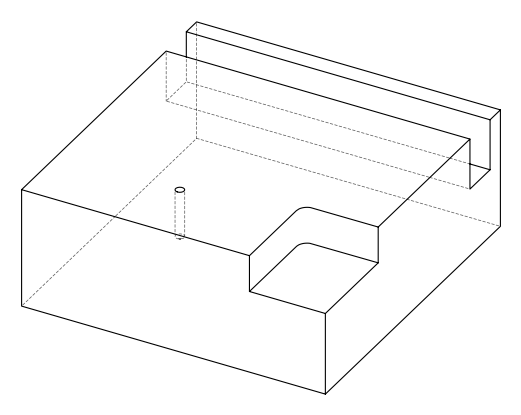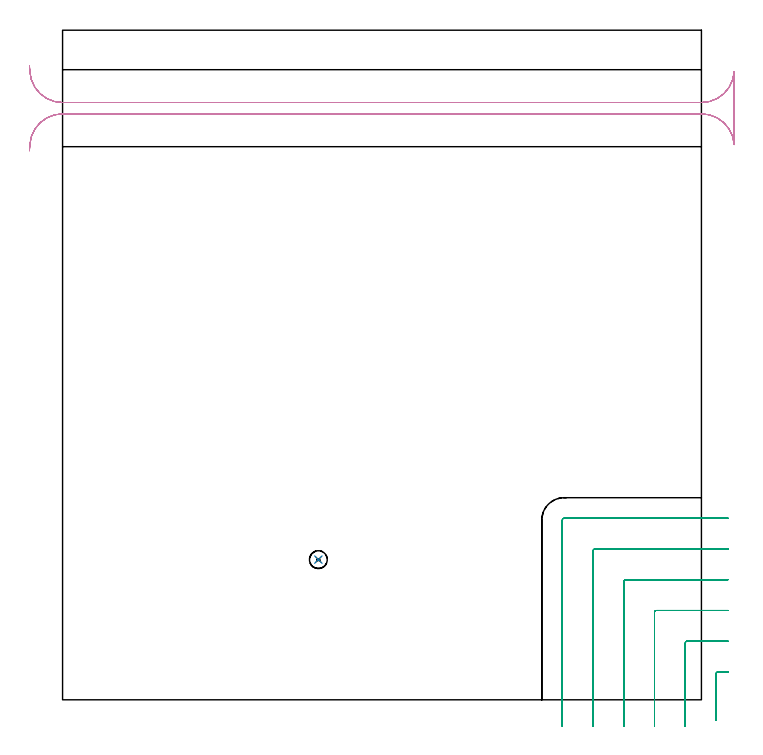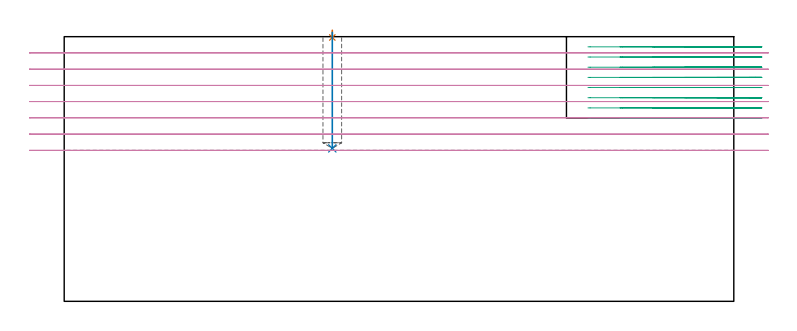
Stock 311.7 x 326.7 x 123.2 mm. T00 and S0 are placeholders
(PLAN: 4 operations, 3 tool changes, 22.5 min)
(1 SPOT_DRILL | STEP1POCKET | NXT0321_9005460120000 | 0.03 min | 1 mm3)
(2 DRILL_BLIND_HOLE_INTO_CENTER | STEP1POCKET | UGT0301_203 | 0.22 min | 2976 mm3)
(3 MILL_CORNER_NOTCH_RECTANGULAR | CORNER_NOTCH_RECTANGULAR | UGT0201_094 | Follow Part, ap 5, ae 75% | 11.49 min | 290134 mm3)
(4 MILL_RECTANGULAR_SLOT | SLOT_RECTANGULAR | UGT0201_004 | Follow Part, ap 8, ae 75% | 10.78 min | 618338 mm3)
(TOOL NXT0321_9005460120000 | NC Spot Drill, 142deg, 12mm, Carbide, Uncoated | D12 PA142 FL30 Z2)
(TOOL UGT0301_203 | Twist Drill 8.7 mm | D8.7 PA118 FL80 Z2)
(TOOL UGT0201_094 | End mill 20 mm | D20 FL38 Z4)
(TOOL UGT0201_004 | End Mill 32 mm | D32 FL53 Z6)
(OP 1 SPOT_DRILL)
G17 G21 G94 G90
T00 M6
G54
G17 G0 G90 X124.8 Y68.4 S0 M3
G43 Z133.2 H0
G94 G81 G98 Z122.826 F250. R126.2
G80
M5
M2
(OP 2 DRILL_BLIND_HOLE_INTO_CENTER)
G17 G21 G94 G90
T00 M6
G54
G17 G0 G90 X124.8 Y68.4 S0 M3
G43 Z133.2 H0
G94 G81 G98 Z71.2 F250. R125.2
G80
M5
M2
(OP 3 MILL_CORNER_NOTCH_RECTANGULAR)
G17 G21 G94 G90
T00 M6
G54
G17 G0 G90 X324.7 Y13.6 S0 M3
G43 Z133.2 H0
Z118.462
G94 G1 X321.7 F250.
X319.794 F500.
G3 X318.8 Y12.606 R1.
G1 Y-7.042
Y-10.042 F250.
G0 Z133.2
X324.7 Y28.6
Z118.462
G1 X321.7
X304.795 F500.
G3 X303.8 Y27.606 R1.
G1 Y-10.
Y-13. F250.
G0 Z133.2
X324.7 Y43.6
Z118.462
G1 X321.7
X289.795 F500.
G3 X288.8 Y42.605 R1.
G1 Y-10.
Y-13. F250.
G0 Z133.2
X324.7 Y58.6
Z118.462
G1 X321.7
X274.795 F500.
G3 X273.8 Y57.605 R1.
G1 Y-10.
Y-13. F250.
G0 Z133.2
X324.7 Y73.6
Z118.462
G1 X321.7
X259.796 F500.
G3 X258.8 Y72.604 R1.
G1 Y-10.
Y-13. F250.
G0 Z133.2
X324.7 Y88.6
Z118.462
G1 X321.7
X244.796 F500.
G3 X243.8 Y87.604 R1.
G1 Y-10.
Y-13. F250.
G0 Z133.2
X324.7 Y13.6
Z113.725
G1 X321.7
X319.794 F500.
G3 X318.8 Y12.606 R1.
G1 Y-7.042
Y-10.042 F250.
G0 Z133.2
X324.7 Y28.6
Z113.725
G1 X321.7
X304.795 F500.
G3 X303.8 Y27.606 R1.
G1 Y-10.
Y-13. F250.
G0 Z133.2
X324.7 Y43.6
Z113.725
G1 X321.7
X289.795 F500.
G3 X288.8 Y42.605 R1.
G1 Y-10.
Y-13. F250.
G0 Z133.2
X324.7 Y58.6
Z113.725
G1 X321.7
X274.795 F500.
G3 X273.8 Y57.605 R1.
G1 Y-10.
Y-13. F250.
G0 Z133.2
X324.7 Y73.6
Z113.725
G1 X321.7
X259.796 F500.
G3 X258.8 Y72.604 R1.
G1 Y-10.
Y-13. F250.
G0 Z133.2
X324.7 Y88.6
Z113.725
G1 X321.7
X244.796 F500.
G3 X243.8 Y87.604 R1.
G1 Y-10.
Y-13. F250.
G0 Z133.2
X324.7 Y13.6
Z108.987
G1 X321.7
X319.794 F500.
G3 X318.8 Y12.606 R1.
G1 Y-7.042
Y-10.042 F250.
G0 Z133.2
X324.7 Y28.6
Z108.987
G1 X321.7
X304.795 F500.
G3 X303.8 Y27.606 R1.
G1 Y-10.
Y-13. F250.
G0 Z133.2
X324.7 Y43.6
Z108.987
G1 X321.7
X289.795 F500.
G3 X288.8 Y42.605 R1.
G1 Y-10.
Y-13. F250.
G0 Z133.2
X324.7 Y58.6
Z108.987
G1 X321.7
X274.795 F500.
G3 X273.8 Y57.605 R1.
G1 Y-10.
Y-13. F250.
G0 Z133.2
X324.7 Y73.6
Z108.987
G1 X321.7
X259.796 F500.
G3 X258.8 Y72.604 R1.
G1 Y-10.
Y-13. F250.
G0 Z133.2
X324.7 Y88.6
Z108.987
G1 X321.7
X244.796 F500.
G3 X243.8 Y87.604 R1.
G1 Y-10.
Y-13. F250.
G0 Z133.2
X324.7 Y13.6
Z104.25
G1 X321.7
X319.794 F500.
G3 X318.8 Y12.606 R1.
G1 Y-7.042
Y-10.042 F250.
G0 Z133.2
X324.7 Y28.6
Z104.25
G1 X321.7
X304.795 F500.
G3 X303.8 Y27.606 R1.
G1 Y-10.
Y-13. F250.
G0 Z133.2
X324.7 Y43.6
Z104.25
G1 X321.7
X289.795 F500.
G3 X288.8 Y42.605 R1.
G1 Y-10.
Y-13. F250.
G0 Z133.2
X324.7 Y58.6
Z104.25
G1 X321.7
X274.795 F500.
G3 X273.8 Y57.605 R1.
G1 Y-10.
Y-13. F250.
G0 Z133.2
X324.7 Y73.6
Z104.25
G1 X321.7
X259.796 F500.
G3 X258.8 Y72.604 R1.
G1 Y-10.
Y-13. F250.
G0 Z133.2
X324.7 Y88.6
Z104.25
G1 X321.7
X244.796 F500.
G3 X243.8 Y87.604 R1.
G1 Y-10.
Y-13. F250.
G0 Z133.2
X324.7 Y13.6
Z99.512
G1 X321.7
X319.794 F500.
G3 X318.8 Y12.606 R1.
G1 Y-7.042
Y-10.042 F250.
G0 Z133.2
X324.7 Y28.6
Z99.512
G1 X321.7
X304.795 F500.
G3 X303.8 Y27.606 R1.
G1 Y-10.
Y-13. F250.
G0 Z133.2
X324.7 Y43.6
Z99.512
G1 X321.7
X289.795 F500.
G3 X288.8 Y42.605 R1.
G1 Y-10.
Y-13. F250.
G0 Z133.2
X324.7 Y58.6
Z99.512
G1 X321.7
X274.795 F500.
G3 X273.8 Y57.605 R1.
G1 Y-10.
Y-13. F250.
G0 Z133.2
X324.7 Y73.6
Z99.512
G1 X321.7
X259.796 F500.
G3 X258.8 Y72.604 R1.
G1 Y-10.
Y-13. F250.
G0 Z133.2
X324.7 Y88.6
Z99.512
G1 X321.7
X244.796 F500.
G3 X243.8 Y87.604 R1.
G1 Y-10.
Y-13. F250.
G0 Z133.2
X324.7 Y13.6
Z94.775
G1 X321.7
X319.794 F500.
G3 X318.8 Y12.606 R1.
G1 Y-7.042
Y-10.042 F250.
G0 Z133.2
X324.7 Y28.6
Z94.775
G1 X321.7
X304.795 F500.
G3 X303.8 Y27.606 R1.
G1 Y-10.
Y-13. F250.
G0 Z133.2
X324.7 Y43.6
Z94.775
G1 X321.7
X289.795 F500.
G3 X288.8 Y42.605 R1.
G1 Y-10.
Y-13. F250.
G0 Z133.2
X324.7 Y58.6
Z94.775
G1 X321.7
X274.795 F500.
G3 X273.8 Y57.605 R1.
G1 Y-10.
Y-13. F250.
G0 Z133.2
X324.7 Y73.6
Z94.775
G1 X321.7
X259.796 F500.
G3 X258.8 Y72.604 R1.
G1 Y-10.
Y-13. F250.
G0 Z133.2
X324.7 Y88.6
Z94.775
G1 X321.7
X244.796 F500.
G3 X243.8 Y87.604 R1.
G1 Y-10.
Y-13. F250.
G0 Z133.2
X324.7 Y13.6
Z90.037
G1 X321.7
X319.794 F500.
G3 X318.8 Y12.606 R1.
G1 Y-7.042
Y-10.042 F250.
G0 Z133.2
X324.7 Y28.6
Z90.037
G1 X321.7
X304.795 F500.
G3 X303.8 Y27.606 R1.
G1 Y-10.
Y-13. F250.
G0 Z133.2
X324.7 Y43.6
Z90.037
G1 X321.7
X289.795 F500.
G3 X288.8 Y42.605 R1.
G1 Y-10.
Y-13. F250.
G0 Z133.2
X324.7 Y58.6
Z90.037
G1 X321.7
X274.795 F500.
G3 X273.8 Y57.605 R1.
G1 Y-10.
Y-13. F250.
G0 Z133.2
X324.7 Y73.6
Z90.037
G1 X321.7
X259.796 F500.
G3 X258.8 Y72.604 R1.
G1 Y-10.
Y-13. F250.
G0 Z133.2
X324.7 Y88.6
Z90.037
G1 X321.7
X244.796 F500.
G3 X243.8 Y87.604 R1.
G1 Y-10.
Y-13. F250.
G0 Z133.2
X324.7 Y13.6
Z85.3
G1 X321.7
X319.794 F500.
G3 X318.8 Y12.606 R1.
G1 Y-7.042
Y-10.042 F250.
G0 Z133.2
X324.7 Y28.6
Z85.3
G1 X321.7
X304.795 F500.
G3 X303.8 Y27.606 R1.
G1 Y-10.
Y-13. F250.
G0 Z133.2
X324.7 Y43.6
Z85.3
G1 X321.7
X289.795 F500.
G3 X288.8 Y42.605 R1.
G1 Y-10.
Y-13. F250.
G0 Z133.2
X324.7 Y58.6
Z85.3
G1 X321.7
X274.795 F500.
G3 X273.8 Y57.605 R1.
G1 Y-10.
Y-13. F250.
G0 Z133.2
X324.7 Y73.6
Z85.3
G1 X321.7
X259.796 F500.
G3 X258.8 Y72.604 R1.
G1 Y-10.
Y-13. F250.
G0 Z133.2
X324.7 Y88.6
Z85.3
G1 X321.7
X244.796 F500.
G3 X243.8 Y87.604 R1.
G1 Y-10.
Y-13. F250.
G0 Z133.2
M5
M2
(OP 4 MILL_RECTANGULAR_SLOT)
G17 G21 G94 G90
T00 M6
G54
G17 G0 G90 X-16.154 Y267.885 S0 M3
G43 Z133.2 H0
Z115.643
G94 G1 X-15.97 Y270.879 F250.
G2 X0. Y285.9 R16. F500.
G1 X311.7
G2 X327.67 Y270.88 R16.
G1 X327.7
Y306.42
X327.67
G2 X311.7 Y291.4 R16.
G1 X0.
G2 X-15.97 Y306.421 R16.
G1 X-16.154 Y309.415 F250.
G0 Y267.885 Z108.086
G1 X-15.97 Y270.879
G2 X0. Y285.9 R16. F500.
G1 X311.7
G2 X327.67 Y270.88 R16.
G1 X327.7
Y306.42
X327.67
G2 X311.7 Y291.4 R16.
G1 X0.
G2 X-15.97 Y306.421 R16.
G1 X-16.154 Y309.415 F250.
G0 Y267.885 Z100.529
G1 X-15.97 Y270.879
G2 X0. Y285.9 R16. F500.
G1 X311.7
G2 X327.67 Y270.88 R16.
G1 X327.7
Y306.42
X327.67
G2 X311.7 Y291.4 R16.
G1 X0.
G2 X-15.97 Y306.421 R16.
G1 X-16.154 Y309.415 F250.
G0 Y267.885 Z92.971
G1 X-15.97 Y270.879
G2 X0. Y285.9 R16. F500.
G1 X311.7
G2 X327.67 Y270.88 R16.
G1 X327.7
Y306.42
X327.67
G2 X311.7 Y291.4 R16.
G1 X0.
G2 X-15.97 Y306.421 R16.
G1 X-16.154 Y309.415 F250.
G0 Y267.885 Z85.414
G1 X-15.97 Y270.879
G2 X0. Y285.9 R16. F500.
G1 X311.7
G2 X327.67 Y270.88 R16.
G1 X327.7
Y306.42
X327.67
G2 X311.7 Y291.4 R16.
G1 X0.
G2 X-15.97 Y306.421 R16.
G1 X-16.154 Y309.415 F250.
G0 Y267.885 Z77.857
G1 X-15.97 Y270.879
G2 X0. Y285.9 R16. F500.
G1 X311.7
G2 X327.67 Y270.88 R16.
G1 X327.7
Y306.42
X327.67
G2 X311.7 Y291.4 R16.
G1 X0.
G2 X-15.97 Y306.421 R16.
G1 X-16.154 Y309.415 F250.
G0 Y267.885 Z70.3
G1 X-15.97 Y270.879
G2 X0. Y285.9 R16. F500.
G1 X311.7
G2 X327.67 Y270.88 R16.
G1 X327.7
Y306.42
X327.67
G2 X311.7 Y291.4 R16.
G1 X0.
G2 X-15.97 Y306.421 R16.
G1 X-16.154 Y309.415 F250.
G0 Z133.2
M5
M2
